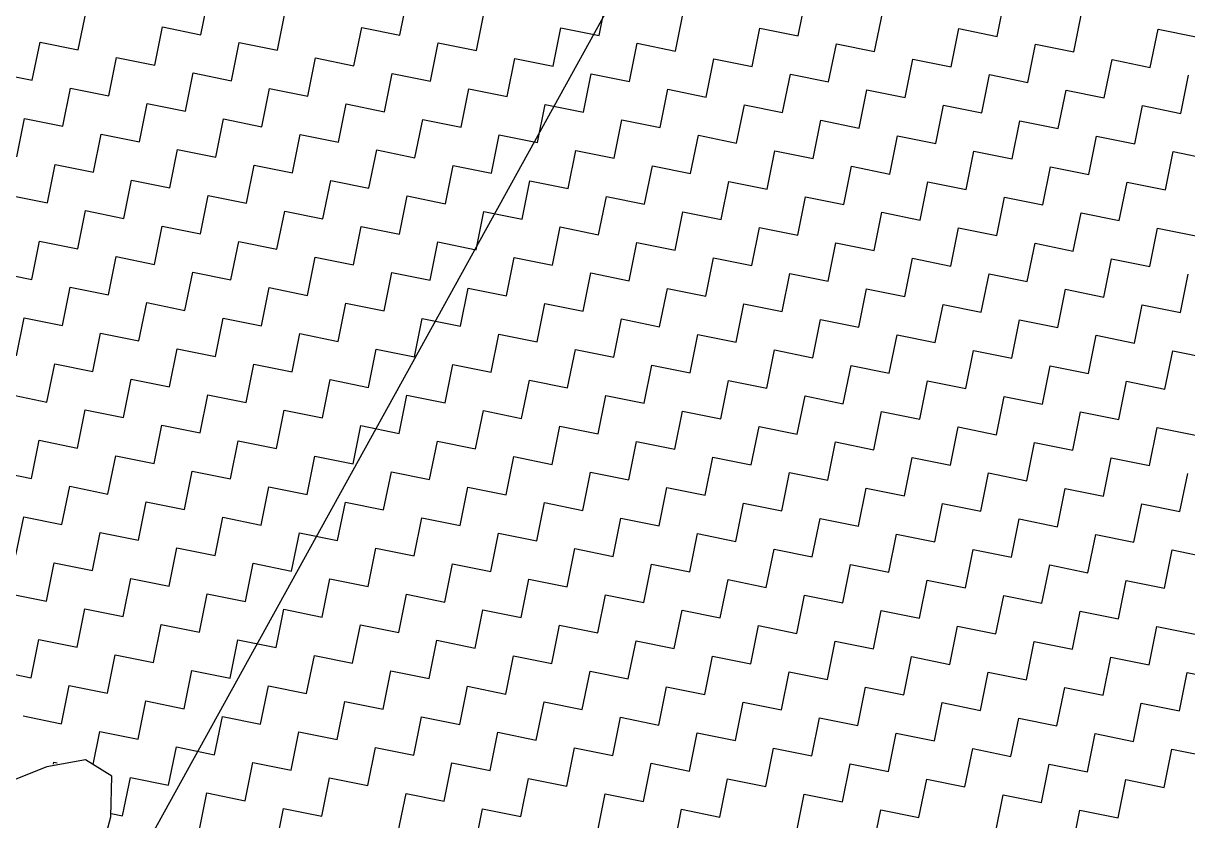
# Model space of a CAD drawing. Header units: metres. Extents: x 278801 to 279668, y 2074665 to 2075564.
# Drawn here: x 279452.95 to 279499.58, y 2075410.29 to 2075442.22 of the extents above; entities that cross this region are included whole.
import ezdxf

# ---------------------------------------------------------------- set-up
doc = ezdxf.new("R2010")
doc.units = ezdxf.units.M
doc.layers.add('POLY_HATCH', color=12, linetype='Continuous')
doc.layers.add('POLY_PARCEL', color=6, linetype='Continuous')

msp = doc.modelspace()

# ---------------------------------------------------------------- linework, layer by layer
at = {"layer": 'POLY_HATCH', "linetype": 'Continuous'}
for p, q in [((279460.059, 2075441.76), (279460.369, 2075443.292)), ((279468.031, 2075441.743), (279468.341, 2075443.276)), ((279476.004, 2075441.726), (279476.314, 2075443.259)), ((279483.976, 2075441.709), (279484.286, 2075443.242)), ((279491.949, 2075441.692), (279492.259, 2075443.225)), ((279455.151, 2075441.157), (279455.461, 2075442.69)), ((279463.124, 2075441.14), (279463.434, 2075442.673)), ((279471.096, 2075441.123), (279471.406, 2075442.656)), ((279479.069, 2075441.106), (279479.379, 2075442.639)), ((279487.041, 2075441.089), (279487.351, 2075442.622)), ((279495.014, 2075441.073), (279495.324, 2075442.605)), ((279458.217, 2075440.537), (279458.526, 2075442.07)), ((279458.526, 2075442.07), (279460.059, 2075441.76)), ((279466.189, 2075440.52), (279466.499, 2075442.053)), ((279466.499, 2075442.053), (279468.031, 2075441.743)), ((279474.161, 2075440.504), (279474.471, 2075442.036)), ((279474.471, 2075442.036), (279476.004, 2075441.726)), ((279482.134, 2075440.487), (279482.444, 2075442.019)), ((279482.444, 2075442.019), (279483.976, 2075441.709)), ((279490.106, 2075440.47), (279490.416, 2075442.002)), ((279490.416, 2075442.002), (279491.949, 2075441.692)), ((279498.079, 2075440.453), (279498.389, 2075441.985)), ((279498.389, 2075441.985), (279499.921, 2075441.675)), ((279453.309, 2075439.935), (279453.619, 2075441.467)), ((279453.619, 2075441.467), (279455.151, 2075441.157)), ((279461.282, 2075439.918), (279461.591, 2075441.45)), ((279461.591, 2075441.45), (279463.124, 2075441.14)), ((279469.254, 2075439.901), (279469.564, 2075441.433)), ((279469.564, 2075441.433), (279471.096, 2075441.123)), ((279477.226, 2075439.884), (279477.536, 2075441.416)), ((279477.536, 2075441.416), (279479.069, 2075441.106)), ((279485.199, 2075439.867), (279485.509, 2075441.399)), ((279485.509, 2075441.399), (279487.041, 2075441.089)), ((279493.171, 2075439.85), (279493.481, 2075441.382)), ((279493.481, 2075441.382), (279495.014, 2075441.073)), ((279456.374, 2075439.315), (279456.684, 2075440.847)), ((279456.684, 2075440.847), (279458.217, 2075440.537)), ((279464.347, 2075439.298), (279464.656, 2075440.83)), ((279464.656, 2075440.83), (279466.189, 2075440.52)), ((279472.319, 2075439.281), (279472.629, 2075440.813)), ((279472.629, 2075440.813), (279474.161, 2075440.504)), ((279480.291, 2075439.264), (279480.601, 2075440.796)), ((279480.601, 2075440.796), (279482.134, 2075440.487)), ((279488.264, 2075439.247), (279488.574, 2075440.78)), ((279488.574, 2075440.78), (279490.106, 2075440.47)), ((279496.236, 2075439.23), (279496.546, 2075440.763)), ((279496.546, 2075440.763), (279498.079, 2075440.453)), ((279451.777, 2075440.244), (279453.309, 2075439.935)), ((279459.439, 2075438.695), (279459.749, 2075440.227)), ((279459.749, 2075440.227), (279461.282, 2075439.918)), ((279467.412, 2075438.678), (279467.721, 2075440.211)), ((279467.721, 2075440.211), (279469.254, 2075439.901)), ((279475.384, 2075438.661), (279475.694, 2075440.194)), ((279475.694, 2075440.194), (279477.226, 2075439.884)), ((279483.356, 2075438.644), (279483.666, 2075440.177)), ((279483.666, 2075440.177), (279485.199, 2075439.867)), ((279491.329, 2075438.627), (279491.639, 2075440.16)), ((279491.639, 2075440.16), (279493.171, 2075439.85)), ((279499.301, 2075438.61), (279499.611, 2075440.143)), ((279454.532, 2075438.092), (279454.842, 2075439.625)), ((279454.842, 2075439.625), (279456.374, 2075439.315)), ((279462.504, 2075438.075), (279462.814, 2075439.608)), ((279462.814, 2075439.608), (279464.347, 2075439.298)), ((279470.477, 2075438.058), (279470.786, 2075439.591)), ((279470.786, 2075439.591), (279472.319, 2075439.281)), ((279478.449, 2075438.041), (279478.759, 2075439.574)), ((279478.759, 2075439.574), (279480.291, 2075439.264)), ((279486.421, 2075438.024), (279486.731, 2075439.557)), ((279486.731, 2075439.557), (279488.264, 2075439.247)), ((279494.394, 2075438.007), (279494.704, 2075439.54)), ((279494.704, 2075439.54), (279496.236, 2075439.23)), ((279457.597, 2075437.472), (279457.907, 2075439.005)), ((279457.907, 2075439.005), (279459.439, 2075438.695)), ((279465.569, 2075437.455), (279465.879, 2075438.988)), ((279465.879, 2075438.988), (279467.412, 2075438.678)), ((279473.542, 2075437.438), (279473.852, 2075438.971)), ((279473.852, 2075438.971), (279475.384, 2075438.661)), ((279481.514, 2075437.422), (279481.824, 2075438.954)), ((279481.824, 2075438.954), (279483.356, 2075438.644)), ((279489.487, 2075437.405), (279489.796, 2075438.937)), ((279489.796, 2075438.937), (279491.329, 2075438.627)), ((279497.459, 2075437.388), (279497.769, 2075438.92)), ((279497.769, 2075438.92), (279499.301, 2075438.61)), ((279452.689, 2075436.869), (279452.999, 2075438.402)), ((279452.999, 2075438.402), (279454.532, 2075438.092)), ((279460.662, 2075436.853), (279460.972, 2075438.385)), ((279460.972, 2075438.385), (279462.504, 2075438.075)), ((279468.634, 2075436.836), (279468.944, 2075438.368)), ((279468.944, 2075438.368), (279470.477, 2075438.058)), ((279476.607, 2075436.819), (279476.917, 2075438.351)), ((279476.917, 2075438.351), (279478.449, 2075438.041)), ((279484.579, 2075436.802), (279484.889, 2075438.334)), ((279484.889, 2075438.334), (279486.421, 2075438.024)), ((279492.552, 2075436.785), (279492.861, 2075438.317)), ((279492.861, 2075438.317), (279494.394, 2075438.007)), ((279455.754, 2075436.25), (279456.064, 2075437.782)), ((279456.064, 2075437.782), (279457.597, 2075437.472)), ((279463.727, 2075436.233), (279464.037, 2075437.765)), ((279464.037, 2075437.765), (279465.569, 2075437.455)), ((279471.699, 2075436.216), (279472.009, 2075437.748)), ((279472.009, 2075437.748), (279473.542, 2075437.438)), ((279479.672, 2075436.199), (279479.982, 2075437.731)), ((279479.982, 2075437.731), (279481.514, 2075437.422)), ((279487.644, 2075436.182), (279487.954, 2075437.715)), ((279487.954, 2075437.715), (279489.487, 2075437.405)), ((279495.617, 2075436.165), (279495.926, 2075437.698)), ((279495.926, 2075437.698), (279497.459, 2075437.388)), ((279458.819, 2075435.63), (279459.129, 2075437.162)), ((279459.129, 2075437.162), (279460.662, 2075436.853)), ((279466.792, 2075435.613), (279467.102, 2075437.146)), ((279467.102, 2075437.146), (279468.634, 2075436.836)), ((279474.764, 2075435.596), (279475.074, 2075437.129)), ((279475.074, 2075437.129), (279476.607, 2075436.819)), ((279482.737, 2075435.579), (279483.047, 2075437.112)), ((279483.047, 2075437.112), (279484.579, 2075436.802)), ((279490.709, 2075435.562), (279491.019, 2075437.095)), ((279491.019, 2075437.095), (279492.552, 2075436.785)), ((279498.682, 2075435.545), (279498.991, 2075437.078)), ((279498.991, 2075437.078), (279500.524, 2075436.768)), ((279453.912, 2075435.027), (279454.222, 2075436.56)), ((279454.222, 2075436.56), (279455.754, 2075436.25)), ((279461.884, 2075435.01), (279462.194, 2075436.543)), ((279462.194, 2075436.543), (279463.727, 2075436.233)), ((279469.857, 2075434.993), (279470.167, 2075436.526)), ((279470.167, 2075436.526), (279471.699, 2075436.216)), ((279477.829, 2075434.976), (279478.139, 2075436.509)), ((279478.139, 2075436.509), (279479.672, 2075436.199)), ((279485.802, 2075434.959), (279486.112, 2075436.492)), ((279486.112, 2075436.492), (279487.644, 2075436.182)), ((279493.774, 2075434.942), (279494.084, 2075436.475)), ((279494.084, 2075436.475), (279495.617, 2075436.165)), ((279456.977, 2075434.407), (279457.287, 2075435.94)), ((279457.287, 2075435.94), (279458.819, 2075435.63)), ((279464.949, 2075434.39), (279465.259, 2075435.923)), ((279465.259, 2075435.923), (279466.792, 2075435.613)), ((279472.922, 2075434.373), (279473.232, 2075435.906)), ((279473.232, 2075435.906), (279474.764, 2075435.596)), ((279480.894, 2075434.357), (279481.204, 2075435.889)), ((279481.204, 2075435.889), (279482.737, 2075435.579)), ((279488.867, 2075434.34), (279489.177, 2075435.872)), ((279489.177, 2075435.872), (279490.709, 2075435.562)), ((279496.839, 2075434.323), (279497.149, 2075435.855)), ((279497.149, 2075435.855), (279498.682, 2075435.545)), ((279452.379, 2075435.337), (279453.912, 2075435.027)), ((279460.042, 2075433.788), (279460.352, 2075435.32)), ((279460.352, 2075435.32), (279461.884, 2075435.01)), ((279468.014, 2075433.771), (279468.324, 2075435.303)), ((279468.324, 2075435.303), (279469.857, 2075434.993)), ((279475.987, 2075433.754), (279476.297, 2075435.286)), ((279476.297, 2075435.286), (279477.829, 2075434.976)), ((279483.959, 2075433.737), (279484.269, 2075435.269)), ((279484.269, 2075435.269), (279485.802, 2075434.959)), ((279491.932, 2075433.72), (279492.242, 2075435.252)), ((279492.242, 2075435.252), (279493.774, 2075434.942)), ((279455.135, 2075433.185), (279455.444, 2075434.717)), ((279455.444, 2075434.717), (279456.977, 2075434.407)), ((279463.107, 2075433.168), (279463.417, 2075434.7)), ((279463.417, 2075434.7), (279464.949, 2075434.39)), ((279471.079, 2075433.151), (279471.389, 2075434.683)), ((279471.389, 2075434.683), (279472.922, 2075434.373)), ((279479.052, 2075433.134), (279479.362, 2075434.666)), ((279479.362, 2075434.666), (279480.894, 2075434.357)), ((279487.024, 2075433.117), (279487.334, 2075434.65)), ((279487.334, 2075434.65), (279488.867, 2075434.34)), ((279494.997, 2075433.1), (279495.307, 2075434.633)), ((279495.307, 2075434.633), (279496.839, 2075434.323)), ((279458.2, 2075432.565), (279458.509, 2075434.097)), ((279458.509, 2075434.097), (279460.042, 2075433.788)), ((279466.172, 2075432.548), (279466.482, 2075434.081)), ((279466.482, 2075434.081), (279468.014, 2075433.771)), ((279474.144, 2075432.531), (279474.454, 2075434.064)), ((279474.454, 2075434.064), (279475.987, 2075433.754)), ((279482.117, 2075432.514), (279482.427, 2075434.047)), ((279482.427, 2075434.047), (279483.959, 2075433.737)), ((279490.089, 2075432.497), (279490.399, 2075434.03)), ((279490.399, 2075434.03), (279491.932, 2075433.72)), ((279498.062, 2075432.48), (279498.372, 2075434.013)), ((279498.372, 2075434.013), (279499.904, 2075433.703)), ((279453.292, 2075431.962), (279453.602, 2075433.495)), ((279453.602, 2075433.495), (279455.135, 2075433.185)), ((279461.265, 2075431.945), (279461.574, 2075433.478)), ((279461.574, 2075433.478), (279463.107, 2075433.168)), ((279469.237, 2075431.928), (279469.547, 2075433.461)), ((279469.547, 2075433.461), (279471.079, 2075433.151)), ((279477.21, 2075431.911), (279477.519, 2075433.444)), ((279477.519, 2075433.444), (279479.052, 2075433.134)), ((279485.182, 2075431.894), (279485.492, 2075433.427)), ((279485.492, 2075433.427), (279487.024, 2075433.117)), ((279493.154, 2075431.877), (279493.464, 2075433.41)), ((279493.464, 2075433.41), (279494.997, 2075433.1)), ((279456.357, 2075431.342), (279456.667, 2075432.875)), ((279456.667, 2075432.875), (279458.2, 2075432.565)), ((279464.33, 2075431.325), (279464.64, 2075432.858)), ((279464.64, 2075432.858), (279466.172, 2075432.548)), ((279472.302, 2075431.308), (279472.612, 2075432.841)), ((279472.612, 2075432.841), (279474.144, 2075432.531)), ((279480.275, 2075431.292), (279480.584, 2075432.824)), ((279480.584, 2075432.824), (279482.117, 2075432.514)), ((279488.247, 2075431.275), (279488.557, 2075432.807)), ((279488.557, 2075432.807), (279490.089, 2075432.497)), ((279496.219, 2075431.258), (279496.529, 2075432.79)), ((279496.529, 2075432.79), (279498.062, 2075432.48)), ((279451.76, 2075432.272), (279453.292, 2075431.962)), ((279459.422, 2075430.723), (279459.732, 2075432.255)), ((279459.732, 2075432.255), (279461.265, 2075431.945)), ((279467.395, 2075430.706), (279467.705, 2075432.238)), ((279467.705, 2075432.238), (279469.237, 2075431.928)), ((279475.367, 2075430.689), (279475.677, 2075432.221)), ((279475.677, 2075432.221), (279477.21, 2075431.911)), ((279483.34, 2075430.672), (279483.649, 2075432.204)), ((279483.649, 2075432.204), (279485.182, 2075431.894)), ((279491.312, 2075430.655), (279491.622, 2075432.187)), ((279491.622, 2075432.187), (279493.154, 2075431.877)), ((279499.284, 2075430.638), (279499.594, 2075432.17)), ((279454.515, 2075430.12), (279454.825, 2075431.652)), ((279454.825, 2075431.652), (279456.357, 2075431.342)), ((279462.487, 2075430.103), (279462.797, 2075431.635)), ((279462.797, 2075431.635), (279464.33, 2075431.325)), ((279470.46, 2075430.086), (279470.77, 2075431.618)), ((279470.77, 2075431.618), (279472.302, 2075431.308)), ((279478.432, 2075430.069), (279478.742, 2075431.601)), ((279478.742, 2075431.601), (279480.275, 2075431.292)), ((279486.405, 2075430.052), (279486.714, 2075431.584)), ((279486.714, 2075431.584), (279488.247, 2075431.275)), ((279494.377, 2075430.035), (279494.687, 2075431.568)), ((279494.687, 2075431.568), (279496.219, 2075431.258)), ((279457.58, 2075429.5), (279457.89, 2075431.032)), ((279457.89, 2075431.032), (279459.422, 2075430.723)), ((279465.552, 2075429.483), (279465.862, 2075431.015)), ((279465.862, 2075431.015), (279467.395, 2075430.706)), ((279473.525, 2075429.466), (279473.835, 2075430.999)), ((279473.835, 2075430.999), (279475.367, 2075430.689)), ((279481.497, 2075429.449), (279481.807, 2075430.982)), ((279481.807, 2075430.982), (279483.34, 2075430.672)), ((279489.47, 2075429.432), (279489.779, 2075430.965)), ((279489.779, 2075430.965), (279491.312, 2075430.655)), ((279497.442, 2075429.415), (279497.752, 2075430.948)), ((279497.752, 2075430.948), (279499.284, 2075430.638)), ((279452.672, 2075428.897), (279452.982, 2075430.43)), ((279452.982, 2075430.43), (279454.515, 2075430.12)), ((279460.645, 2075428.88), (279460.955, 2075430.413)), ((279460.955, 2075430.413), (279462.487, 2075430.103)), ((279468.617, 2075428.863), (279468.927, 2075430.396)), ((279468.927, 2075430.396), (279470.46, 2075430.086)), ((279476.59, 2075428.846), (279476.9, 2075430.379)), ((279476.9, 2075430.379), (279478.432, 2075430.069)), ((279484.562, 2075428.829), (279484.872, 2075430.362)), ((279484.872, 2075430.362), (279486.405, 2075430.052)), ((279492.535, 2075428.812), (279492.845, 2075430.345)), ((279492.845, 2075430.345), (279494.377, 2075430.035)), ((279455.737, 2075428.277), (279456.047, 2075429.81)), ((279456.047, 2075429.81), (279457.58, 2075429.5)), ((279463.71, 2075428.26), (279464.02, 2075429.793)), ((279464.02, 2075429.793), (279465.552, 2075429.483)), ((279471.682, 2075428.243), (279471.992, 2075429.776)), ((279471.992, 2075429.776), (279473.525, 2075429.466)), ((279479.655, 2075428.226), (279479.965, 2075429.759)), ((279479.965, 2075429.759), (279481.497, 2075429.449)), ((279487.627, 2075428.21), (279487.937, 2075429.742)), ((279487.937, 2075429.742), (279489.47, 2075429.432)), ((279495.6, 2075428.193), (279495.91, 2075429.725)), ((279495.91, 2075429.725), (279497.442, 2075429.415)), ((279458.802, 2075427.657), (279459.112, 2075429.19)), ((279459.112, 2075429.19), (279460.645, 2075428.88)), ((279466.775, 2075427.641), (279467.085, 2075429.173)), ((279467.085, 2075429.173), (279468.617, 2075428.863)), ((279474.747, 2075427.624), (279475.057, 2075429.156)), ((279475.057, 2075429.156), (279476.59, 2075428.846)), ((279482.72, 2075427.607), (279483.03, 2075429.139)), ((279483.03, 2075429.139), (279484.562, 2075428.829)), ((279490.692, 2075427.59), (279491.002, 2075429.122)), ((279491.002, 2075429.122), (279492.535, 2075428.812)), ((279498.665, 2075427.573), (279498.975, 2075429.105)), ((279498.975, 2075429.105), (279500.507, 2075428.795)), ((279453.895, 2075427.055), (279454.205, 2075428.587)), ((279454.205, 2075428.587), (279455.737, 2075428.277)), ((279461.867, 2075427.038), (279462.177, 2075428.57)), ((279462.177, 2075428.57), (279463.71, 2075428.26)), ((279469.84, 2075427.021), (279470.15, 2075428.553)), ((279470.15, 2075428.553), (279471.682, 2075428.243)), ((279477.812, 2075427.004), (279478.122, 2075428.536)), ((279478.122, 2075428.536), (279479.655, 2075428.226)), ((279485.785, 2075426.987), (279486.095, 2075428.519)), ((279486.095, 2075428.519), (279487.627, 2075428.21)), ((279493.757, 2075426.97), (279494.067, 2075428.503)), ((279494.067, 2075428.503), (279495.6, 2075428.193)), ((279456.96, 2075426.435), (279457.27, 2075427.967)), ((279457.27, 2075427.967), (279458.802, 2075427.657)), ((279464.932, 2075426.418), (279465.242, 2075427.95)), ((279465.242, 2075427.95), (279466.775, 2075427.641)), ((279472.905, 2075426.401), (279473.215, 2075427.934)), ((279473.215, 2075427.934), (279474.747, 2075427.624)), ((279480.877, 2075426.384), (279481.187, 2075427.917)), ((279481.187, 2075427.917), (279482.72, 2075427.607)), ((279488.85, 2075426.367), (279489.16, 2075427.9)), ((279489.16, 2075427.9), (279490.692, 2075427.59)), ((279496.822, 2075426.35), (279497.132, 2075427.883)), ((279497.132, 2075427.883), (279498.665, 2075427.573)), ((279452.363, 2075427.365), (279453.895, 2075427.055)), ((279460.025, 2075425.815), (279460.335, 2075427.348)), ((279460.335, 2075427.348), (279461.867, 2075427.038)), ((279467.998, 2075425.798), (279468.307, 2075427.331)), ((279468.307, 2075427.331), (279469.84, 2075427.021)), ((279475.97, 2075425.781), (279476.28, 2075427.314)), ((279476.28, 2075427.314), (279477.812, 2075427.004)), ((279483.942, 2075425.764), (279484.252, 2075427.297)), ((279484.252, 2075427.297), (279485.785, 2075426.987)), ((279491.915, 2075425.747), (279492.225, 2075427.28)), ((279492.225, 2075427.28), (279493.757, 2075426.97)), ((279455.118, 2075425.212), (279455.428, 2075426.745)), ((279455.428, 2075426.745), (279456.96, 2075426.435)), ((279463.09, 2075425.195), (279463.4, 2075426.728)), ((279463.4, 2075426.728), (279464.932, 2075426.418)), ((279471.063, 2075425.178), (279471.372, 2075426.711)), ((279471.372, 2075426.711), (279472.905, 2075426.401)), ((279479.035, 2075425.161), (279479.345, 2075426.694)), ((279479.345, 2075426.694), (279480.877, 2075426.384)), ((279487.007, 2075425.145), (279487.317, 2075426.677)), ((279487.317, 2075426.677), (279488.85, 2075426.367)), ((279494.98, 2075425.128), (279495.29, 2075426.66)), ((279495.29, 2075426.66), (279496.822, 2075426.35)), ((279458.183, 2075424.592), (279458.493, 2075426.125)), ((279458.493, 2075426.125), (279460.025, 2075425.815)), ((279466.155, 2075424.576), (279466.465, 2075426.108)), ((279466.465, 2075426.108), (279467.998, 2075425.798)), ((279474.128, 2075424.559), (279474.437, 2075426.091)), ((279474.437, 2075426.091), (279475.97, 2075425.781)), ((279482.1, 2075424.542), (279482.41, 2075426.074)), ((279482.41, 2075426.074), (279483.942, 2075425.764)), ((279490.072, 2075424.525), (279490.382, 2075426.057)), ((279490.382, 2075426.057), (279491.915, 2075425.747)), ((279498.045, 2075424.508), (279498.355, 2075426.04)), ((279498.355, 2075426.04), (279499.887, 2075425.73)), ((279453.275, 2075423.99), (279453.585, 2075425.522)), ((279453.585, 2075425.522), (279455.118, 2075425.212)), ((279461.248, 2075423.973), (279461.558, 2075425.505)), ((279461.558, 2075425.505), (279463.09, 2075425.195)), ((279469.22, 2075423.956), (279469.53, 2075425.488)), ((279469.53, 2075425.488), (279471.063, 2075425.178)), ((279477.193, 2075423.939), (279477.502, 2075425.471)), ((279477.502, 2075425.471), (279479.035, 2075425.161)), ((279485.165, 2075423.922), (279485.475, 2075425.454)), ((279485.475, 2075425.454), (279487.007, 2075425.145)), ((279493.137, 2075423.905), (279493.447, 2075425.438)), ((279493.447, 2075425.438), (279494.98, 2075425.128)), ((279456.34, 2075423.37), (279456.65, 2075424.902)), ((279456.65, 2075424.902), (279458.183, 2075424.592)), ((279464.313, 2075423.353), (279464.623, 2075424.885)), ((279464.623, 2075424.885), (279466.155, 2075424.576)), ((279472.285, 2075423.336), (279472.595, 2075424.869)), ((279472.595, 2075424.869), (279474.128, 2075424.559)), ((279480.258, 2075423.319), (279480.567, 2075424.852)), ((279480.567, 2075424.852), (279482.1, 2075424.542)), ((279488.23, 2075423.302), (279488.54, 2075424.835)), ((279488.54, 2075424.835), (279490.072, 2075424.525)), ((279496.202, 2075423.285), (279496.512, 2075424.818)), ((279496.512, 2075424.818), (279498.045, 2075424.508)), ((279451.743, 2075424.3), (279453.275, 2075423.99)), ((279459.405, 2075422.75), (279459.715, 2075424.283)), ((279459.715, 2075424.283), (279461.248, 2075423.973)), ((279467.378, 2075422.733), (279467.688, 2075424.266)), ((279467.688, 2075424.266), (279469.22, 2075423.956)), ((279475.35, 2075422.716), (279475.66, 2075424.249)), ((279475.66, 2075424.249), (279477.193, 2075423.939)), ((279483.323, 2075422.699), (279483.633, 2075424.232)), ((279483.633, 2075424.232), (279485.165, 2075423.922)), ((279491.295, 2075422.682), (279491.605, 2075424.215)), ((279491.605, 2075424.215), (279493.137, 2075423.905)), ((279499.268, 2075422.665), (279499.577, 2075424.198)), ((279454.498, 2075422.147), (279454.808, 2075423.68)), ((279454.808, 2075423.68), (279456.34, 2075423.37)), ((279462.47, 2075422.13), (279462.78, 2075423.663)), ((279462.78, 2075423.663), (279464.313, 2075423.353)), ((279470.443, 2075422.113), (279470.753, 2075423.646)), ((279470.753, 2075423.646), (279472.285, 2075423.336)), ((279478.415, 2075422.096), (279478.725, 2075423.629)), ((279478.725, 2075423.629), (279480.258, 2075423.319)), ((279486.388, 2075422.08), (279486.698, 2075423.612)), ((279486.698, 2075423.612), (279488.23, 2075423.302)), ((279494.36, 2075422.063), (279494.67, 2075423.595)), ((279494.67, 2075423.595), (279496.202, 2075423.285)), ((279457.563, 2075421.527), (279457.873, 2075423.06)), ((279457.873, 2075423.06), (279459.405, 2075422.75)), ((279465.535, 2075421.511), (279465.845, 2075423.043)), ((279465.845, 2075423.043), (279467.378, 2075422.733)), ((279473.508, 2075421.494), (279473.818, 2075423.026)), ((279473.818, 2075423.026), (279475.35, 2075422.716)), ((279481.48, 2075421.477), (279481.79, 2075423.009)), ((279481.79, 2075423.009), (279483.323, 2075422.699)), ((279489.453, 2075421.46), (279489.763, 2075422.992)), ((279489.763, 2075422.992), (279491.295, 2075422.682)), ((279497.425, 2075421.443), (279497.735, 2075422.975)), ((279497.735, 2075422.975), (279499.268, 2075422.665)), ((279452.655, 2075420.925), (279452.965, 2075422.457)), ((279452.965, 2075422.457), (279454.498, 2075422.147)), ((279460.628, 2075420.908), (279460.938, 2075422.44)), ((279460.938, 2075422.44), (279462.47, 2075422.13)), ((279468.6, 2075420.891), (279468.91, 2075422.423)), ((279468.91, 2075422.423), (279470.443, 2075422.113)), ((279476.573, 2075420.874), (279476.883, 2075422.406)), ((279476.883, 2075422.406), (279478.415, 2075422.096)), ((279484.545, 2075420.857), (279484.855, 2075422.389)), ((279484.855, 2075422.389), (279486.388, 2075422.08)), ((279492.518, 2075420.84), (279492.828, 2075422.372)), ((279492.828, 2075422.372), (279494.36, 2075422.063)), ((279455.72, 2075420.305), (279456.03, 2075421.837)), ((279456.03, 2075421.837), (279457.563, 2075421.527)), ((279463.693, 2075420.288), (279464.003, 2075421.82)), ((279464.003, 2075421.82), (279465.535, 2075421.511)), ((279471.665, 2075420.271), (279471.975, 2075421.803)), ((279471.975, 2075421.803), (279473.508, 2075421.494)), ((279479.638, 2075420.254), (279479.948, 2075421.787)), ((279479.948, 2075421.787), (279481.48, 2075421.477)), ((279487.61, 2075420.237), (279487.92, 2075421.77)), ((279487.92, 2075421.77), (279489.453, 2075421.46)), ((279495.583, 2075420.22), (279495.893, 2075421.753)), ((279495.893, 2075421.753), (279497.425, 2075421.443)), ((279458.786, 2075419.685), (279459.095, 2075421.218)), ((279459.095, 2075421.218), (279460.628, 2075420.908)), ((279466.758, 2075419.668), (279467.068, 2075421.201)), ((279467.068, 2075421.201), (279468.6, 2075420.891)), ((279474.73, 2075419.651), (279475.04, 2075421.184)), ((279475.04, 2075421.184), (279476.573, 2075420.874)), ((279482.703, 2075419.634), (279483.013, 2075421.167)), ((279483.013, 2075421.167), (279484.545, 2075420.857)), ((279490.675, 2075419.617), (279490.985, 2075421.15)), ((279490.985, 2075421.15), (279492.518, 2075420.84)), ((279498.648, 2075419.6), (279498.958, 2075421.133)), ((279498.958, 2075421.133), (279500.49, 2075420.823)), ((279453.878, 2075419.082), (279454.188, 2075420.615)), ((279454.188, 2075420.615), (279455.72, 2075420.305)), ((279461.851, 2075419.065), (279462.16, 2075420.598)), ((279462.16, 2075420.598), (279463.693, 2075420.288)), ((279469.823, 2075419.048), (279470.133, 2075420.581)), ((279470.133, 2075420.581), (279471.665, 2075420.271)), ((279477.795, 2075419.031), (279478.105, 2075420.564)), ((279478.105, 2075420.564), (279479.638, 2075420.254)), ((279485.768, 2075419.014), (279486.078, 2075420.547)), ((279486.078, 2075420.547), (279487.61, 2075420.237)), ((279493.74, 2075418.998), (279494.05, 2075420.53)), ((279494.05, 2075420.53), (279495.583, 2075420.22)), ((279456.943, 2075418.462), (279457.253, 2075419.995)), ((279457.253, 2075419.995), (279458.786, 2075419.685)), ((279464.916, 2075418.446), (279465.225, 2075419.978)), ((279465.225, 2075419.978), (279466.758, 2075419.668)), ((279472.888, 2075418.429), (279473.198, 2075419.961)), ((279473.198, 2075419.961), (279474.73, 2075419.651)), ((279480.86, 2075418.412), (279481.17, 2075419.944)), ((279481.17, 2075419.944), (279482.703, 2075419.634)), ((279488.833, 2075418.395), (279489.143, 2075419.927)), ((279489.143, 2075419.927), (279490.675, 2075419.617)), ((279496.805, 2075418.378), (279497.115, 2075419.91)), ((279497.115, 2075419.91), (279498.648, 2075419.6)), ((279452.346, 2075419.392), (279453.878, 2075419.082)), ((279460.008, 2075417.843), (279460.318, 2075419.375)), ((279460.318, 2075419.375), (279461.851, 2075419.065)), ((279467.981, 2075417.826), (279468.29, 2075419.358)), ((279468.29, 2075419.358), (279469.823, 2075419.048)), ((279475.953, 2075417.809), (279476.263, 2075419.341)), ((279476.263, 2075419.341), (279477.795, 2075419.031)), ((279483.925, 2075417.792), (279484.235, 2075419.324)), ((279484.235, 2075419.324), (279485.768, 2075419.014)), ((279491.898, 2075417.775), (279492.208, 2075419.307)), ((279492.208, 2075419.307), (279493.74, 2075418.998)), ((279455.101, 2075417.24), (279455.411, 2075418.772)), ((279455.411, 2075418.772), (279456.943, 2075418.462)), ((279463.073, 2075417.223), (279463.383, 2075418.755)), ((279463.383, 2075418.755), (279464.916, 2075418.446)), ((279471.046, 2075417.206), (279471.355, 2075418.738)), ((279471.355, 2075418.738), (279472.888, 2075418.429)), ((279479.018, 2075417.189), (279479.328, 2075418.722)), ((279479.328, 2075418.722), (279480.86, 2075418.412)), ((279486.99, 2075417.172), (279487.3, 2075418.705)), ((279487.3, 2075418.705), (279488.833, 2075418.395)), ((279494.963, 2075417.155), (279495.273, 2075418.688)), ((279495.273, 2075418.688), (279496.805, 2075418.378)), ((279458.166, 2075416.62), (279458.476, 2075418.153)), ((279458.476, 2075418.153), (279460.008, 2075417.843)), ((279466.138, 2075416.603), (279466.448, 2075418.136)), ((279466.448, 2075418.136), (279467.981, 2075417.826)), ((279474.111, 2075416.586), (279474.421, 2075418.119)), ((279474.421, 2075418.119), (279475.953, 2075417.809)), ((279482.083, 2075416.569), (279482.393, 2075418.102)), ((279482.393, 2075418.102), (279483.925, 2075417.792)), ((279490.056, 2075416.552), (279490.365, 2075418.085)), ((279490.365, 2075418.085), (279491.898, 2075417.775)), ((279498.028, 2075416.535), (279498.338, 2075418.068)), ((279498.338, 2075418.068), (279499.87, 2075417.758)), ((279453.258, 2075416.017), (279453.568, 2075417.55)), ((279453.568, 2075417.55), (279455.101, 2075417.24)), ((279461.231, 2075416), (279461.541, 2075417.533)), ((279461.541, 2075417.533), (279463.073, 2075417.223)), ((279469.203, 2075415.983), (279469.513, 2075417.516)), ((279469.513, 2075417.516), (279471.046, 2075417.206)), ((279477.176, 2075415.966), (279477.486, 2075417.499)), ((279477.486, 2075417.499), (279479.018, 2075417.189)), ((279485.148, 2075415.949), (279485.458, 2075417.482)), ((279485.458, 2075417.482), (279486.99, 2075417.172)), ((279493.121, 2075415.933), (279493.43, 2075417.465)), ((279493.43, 2075417.465), (279494.963, 2075417.155)), ((279456.323, 2075415.397), (279456.633, 2075416.93)), ((279456.633, 2075416.93), (279458.166, 2075416.62)), ((279464.296, 2075415.38), (279464.606, 2075416.913)), ((279464.606, 2075416.913), (279466.138, 2075416.603)), ((279472.268, 2075415.364), (279472.578, 2075416.896)), ((279472.578, 2075416.896), (279474.111, 2075416.586)), ((279480.241, 2075415.347), (279480.551, 2075416.879)), ((279480.551, 2075416.879), (279482.083, 2075416.569)), ((279488.213, 2075415.33), (279488.523, 2075416.862)), ((279488.523, 2075416.862), (279490.056, 2075416.552)), ((279496.186, 2075415.313), (279496.495, 2075416.845)), ((279496.495, 2075416.845), (279498.028, 2075416.535)), ((279451.726, 2075416.327), (279453.258, 2075416.017)), ((279459.388, 2075414.778), (279459.698, 2075416.31)), ((279459.698, 2075416.31), (279461.231, 2075416)), ((279467.361, 2075414.761), (279467.671, 2075416.293)), ((279467.671, 2075416.293), (279469.203, 2075415.983)), ((279475.333, 2075414.744), (279475.643, 2075416.276)), ((279475.643, 2075416.276), (279477.176, 2075415.966)), ((279483.306, 2075414.727), (279483.616, 2075416.259)), ((279483.616, 2075416.259), (279485.148, 2075415.949)), ((279491.278, 2075414.71), (279491.588, 2075416.242)), ((279491.588, 2075416.242), (279493.121, 2075415.933)), ((279499.251, 2075414.693), (279499.56, 2075416.226)), ((279499.56, 2075416.226), (279501.093, 2075415.916)), ((279454.481, 2075414.175), (279454.791, 2075415.707)), ((279454.791, 2075415.707), (279456.323, 2075415.397)), ((279462.453, 2075414.158), (279462.763, 2075415.69)), ((279462.763, 2075415.69), (279464.296, 2075415.38)), ((279470.426, 2075414.141), (279470.736, 2075415.673)), ((279470.736, 2075415.673), (279472.268, 2075415.364)), ((279478.398, 2075414.124), (279478.708, 2075415.657)), ((279478.708, 2075415.657), (279480.241, 2075415.347)), ((279486.371, 2075414.107), (279486.681, 2075415.64)), ((279486.681, 2075415.64), (279488.213, 2075415.33)), ((279494.343, 2075414.09), (279494.653, 2075415.623)), ((279494.653, 2075415.623), (279496.186, 2075415.313)), ((279457.546, 2075413.555), (279457.856, 2075415.088)), ((279457.856, 2075415.088), (279459.388, 2075414.778)), ((279465.518, 2075413.538), (279465.828, 2075415.071)), ((279465.828, 2075415.071), (279467.361, 2075414.761)), ((279473.491, 2075413.521), (279473.801, 2075415.054)), ((279473.801, 2075415.054), (279475.333, 2075414.744)), ((279481.463, 2075413.504), (279481.773, 2075415.037)), ((279481.773, 2075415.037), (279483.306, 2075414.727)), ((279489.436, 2075413.487), (279489.746, 2075415.02)), ((279489.746, 2075415.02), (279491.278, 2075414.71)), ((279497.408, 2075413.47), (279497.718, 2075415.003)), ((279497.718, 2075415.003), (279499.251, 2075414.693)), ((279452.948, 2075414.485), (279454.481, 2075414.175)), ((279460.611, 2075412.935), (279460.921, 2075414.468)), ((279460.921, 2075414.468), (279462.453, 2075414.158)), ((279468.583, 2075412.918), (279468.893, 2075414.451)), ((279468.893, 2075414.451), (279470.426, 2075414.141)), ((279476.556, 2075412.901), (279476.866, 2075414.434)), ((279476.866, 2075414.434), (279478.398, 2075414.124)), ((279484.528, 2075412.884), (279484.838, 2075414.417)), ((279484.838, 2075414.417), (279486.371, 2075414.107)), ((279492.501, 2075412.868), (279492.811, 2075414.4)), ((279492.811, 2075414.4), (279494.343, 2075414.09)), ((279455.745, 2075412.539), (279456.013, 2075413.865)), ((279456.013, 2075413.865), (279457.546, 2075413.555)), ((279463.676, 2075412.315), (279463.986, 2075413.848)), ((279463.986, 2075413.848), (279465.518, 2075413.538)), ((279471.648, 2075412.299), (279471.958, 2075413.831)), ((279471.958, 2075413.831), (279473.491, 2075413.521)), ((279479.621, 2075412.282), (279479.931, 2075413.814)), ((279479.931, 2075413.814), (279481.463, 2075413.504)), ((279487.593, 2075412.265), (279487.903, 2075413.797)), ((279487.903, 2075413.797), (279489.436, 2075413.487)), ((279495.566, 2075412.248), (279495.876, 2075413.78)), ((279495.876, 2075413.78), (279497.408, 2075413.47)), ((279458.769, 2075411.713), (279459.078, 2075413.245)), ((279459.078, 2075413.245), (279460.611, 2075412.935)), ((279466.741, 2075411.696), (279467.051, 2075413.228)), ((279467.051, 2075413.228), (279468.583, 2075412.918)), ((279474.713, 2075411.679), (279475.023, 2075413.211)), ((279475.023, 2075413.211), (279476.556, 2075412.901)), ((279482.686, 2075411.662), (279482.996, 2075413.194)), ((279482.996, 2075413.194), (279484.528, 2075412.884)), ((279490.658, 2075411.645), (279490.968, 2075413.177)), ((279490.968, 2075413.177), (279492.501, 2075412.868)), ((279498.631, 2075411.628), (279498.941, 2075413.16)), ((279498.941, 2075413.16), (279500.473, 2075412.851)), ((279454.153, 2075412.553), (279454.171, 2075412.642)), ((279454.171, 2075412.642), (279454.308, 2075412.615)), ((279461.834, 2075411.093), (279462.143, 2075412.625)), ((279462.143, 2075412.625), (279463.676, 2075412.315)), ((279469.806, 2075411.076), (279470.116, 2075412.608)), ((279470.116, 2075412.608), (279471.648, 2075412.299)), ((279477.778, 2075411.059), (279478.088, 2075412.591)), ((279478.088, 2075412.591), (279479.621, 2075412.282)), ((279485.751, 2075411.042), (279486.061, 2075412.575)), ((279486.061, 2075412.575), (279487.593, 2075412.265)), ((279493.723, 2075411.025), (279494.033, 2075412.558)), ((279494.033, 2075412.558), (279495.566, 2075412.248)), ((279456.926, 2075410.49), (279457.236, 2075412.022)), ((279457.236, 2075412.022), (279458.769, 2075411.713)), ((279464.899, 2075410.473), (279465.209, 2075412.006)), ((279465.209, 2075412.006), (279466.741, 2075411.696)), ((279472.871, 2075410.456), (279473.181, 2075411.989)), ((279473.181, 2075411.989), (279474.713, 2075411.679)), ((279480.844, 2075410.439), (279481.153, 2075411.972)), ((279481.153, 2075411.972), (279482.686, 2075411.662)), ((279488.816, 2075410.422), (279489.126, 2075411.955)), ((279489.126, 2075411.955), (279490.658, 2075411.645)), ((279496.788, 2075410.405), (279497.098, 2075411.938)), ((279497.098, 2075411.938), (279498.631, 2075411.628)), ((279459.991, 2075409.87), (279460.301, 2075411.403)), ((279460.301, 2075411.403), (279461.834, 2075411.093)), ((279467.964, 2075409.853), (279468.274, 2075411.386)), ((279468.274, 2075411.386), (279469.806, 2075411.076)), ((279475.936, 2075409.836), (279476.246, 2075411.369)), ((279476.246, 2075411.369), (279477.778, 2075411.059)), ((279483.909, 2075409.819), (279484.218, 2075411.352)), ((279484.218, 2075411.352), (279485.751, 2075411.042)), ((279491.881, 2075409.803), (279492.191, 2075411.335)), ((279492.191, 2075411.335), (279493.723, 2075411.025)), ((279463.056, 2075409.25), (279463.366, 2075410.783)), ((279463.366, 2075410.783), (279464.899, 2075410.473)), ((279471.029, 2075409.234), (279471.339, 2075410.766)), ((279471.339, 2075410.766), (279472.871, 2075410.456)), ((279479.001, 2075409.217), (279479.311, 2075410.749)), ((279479.311, 2075410.749), (279480.844, 2075410.439)), ((279486.974, 2075409.2), (279487.283, 2075410.732)), ((279487.283, 2075410.732), (279488.816, 2075410.422)), ((279494.946, 2075409.183), (279495.256, 2075410.715)), ((279495.256, 2075410.715), (279496.788, 2075410.405)), ((279456.462, 2075410.584), (279456.926, 2075410.49))]:
    msp.add_line(p, q, dxfattribs=at)
at = {"layer": 'POLY_HATCH'}
for p, q in [((279455.436, 2075412.733), (279453.893, 2075412.451)), ((279456.491, 2075412.074), (279455.436, 2075412.733)), ((279453.893, 2075412.451), (279448.93, 2075410.49)), ((279456.459, 2075410.447), (279456.491, 2075412.074)), ((279455.884, 2075408.336), (279456.459, 2075410.447))]:
    msp.add_line(p, q, dxfattribs=at)
at = {"layer": 'POLY_PARCEL'}
msp.add_line((279457.757, 2075409.118), (279492.916, 2075472.792), dxfattribs=at)

doc.saveas('drawing.dxf')
